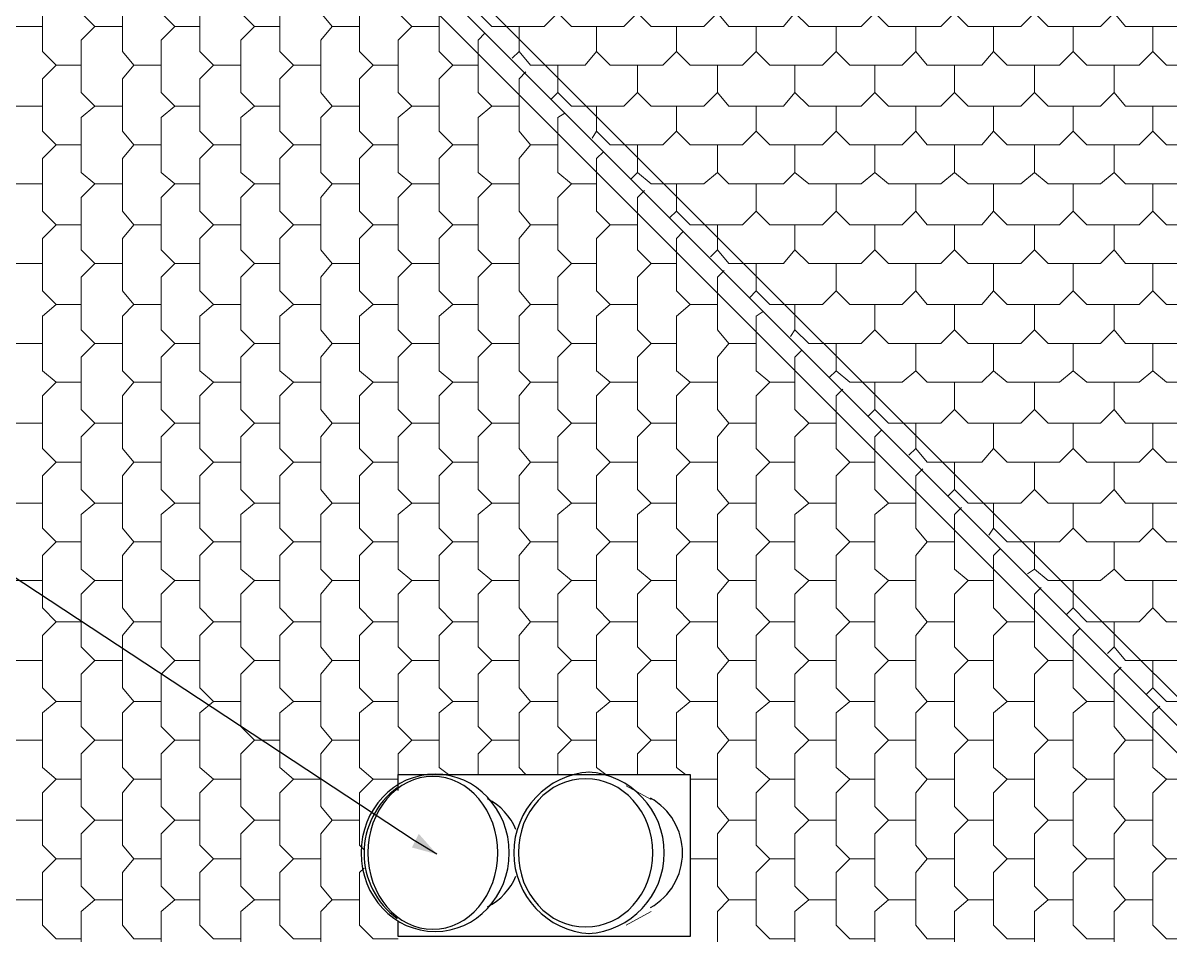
# Model space of a CAD drawing. Header units: millimetres. Extents: x -59 to 47, y 152 to 919.
# Drawn here: x -49.36 to -42.91, y 609.64 to 614.77 of the extents above; entities that cross this region are included whole.
import ezdxf

# ---------------------------------------------------------------- set-up
doc = ezdxf.new("R2010")
doc.units = ezdxf.units.MM
doc.layers.add('PDF_0', color=7, linetype='Continuous', true_color=0xed1f24)
doc.layers.add('PDF_014408$_ps_FA-EA_Pen_No__254', color=7, linetype='Continuous', true_color=0xb676ff)
for name, color, linetype in [('PDF_014408$_ps_FA-EA_Pen_No__4', 7, 'Continuous'), ('PDF_014408$A$Fillings_Pen_No__4', 7, 'Continuous'), ('PDF_014408$BL-ROOF', 7, 'Continuous')]:
    doc.layers.add(name, color=color, linetype=linetype)

msp = doc.modelspace()

# ---------------------------------------------------------------- linework, layer by layer
at = {"layer": 'PDF_0', "color": 7, "lineweight": 25}
msp.add_lwpolyline([(-47.0274, 610.0978), (-47.1556, 610.1747), (-50.5663, 612.4186), (-51.1946, 612.4186)], dxfattribs=at)
at = {"layer": 'PDF_0', "color": 7, "transparency": 33554559}
for points in [[(-47.1299, 610.2132), (-47.1684, 610.1363), (-47.0274, 610.0978)], [(-47.1684, 610.1363), (-47.0274, 610.0978), (-47.1299, 610.2132)]]:
    msp.add_solid(points, dxfattribs=at)
at = {"layer": 'PDF_014408$_ps_FA-EA_Pen_No__254', "lineweight": 13}
for points in [[(-45.9631, 610.4825), (-45.8221, 610.4055)], [(-45.9631, 609.7003), (-45.8221, 609.7772)]]:
    msp.add_lwpolyline(points, dxfattribs=at)
at = {"layer": 'PDF_014408$_ps_FA-EA_Pen_No__4', "lineweight": 25}
for centre, radius, start, end in [((-46.1403, 610.1062), 0.4552, 93.45521, 266.54479), ((-46.2044, 610.1062), 0.4552, 273.45521, 86.54479), ((-46.8969, 610.1062), 0.3398, 22.57143, 63.12745), ((-45.9993, 610.1062), 0.3526, 299.26756, 60.73244), ((-46.8969, 610.1062), 0.3398, 296.87255, 337.42857)]:
    msp.add_arc(centre, radius, start, end, dxfattribs=at)
for points in [[(-47.0379, 610.5486), (-47.2681, 610.5486), (-47.4546, 610.3506), (-47.4546, 610.1062)], [(-47.0507, 610.5358), (-47.2526, 610.5358), (-47.4162, 610.3435), (-47.4162, 610.1062)], [(-46.6853, 610.1062), (-46.6853, 610.3435), (-46.8489, 610.5358), (-47.0507, 610.5358)], [(-46.6212, 610.1062), (-46.6212, 610.3506), (-46.8078, 610.5486), (-47.0379, 610.5486)], [(-46.1916, 610.523), (-46.4005, 610.523), (-46.5699, 610.3364), (-46.5699, 610.1062)], [(-45.8134, 610.1062), (-45.8134, 610.3364), (-45.9827, 610.523), (-46.1916, 610.523)], [(-47.4546, 610.1062), (-47.4546, 609.8619), (-47.2681, 609.6639), (-47.0379, 609.6639)], [(-47.4162, 610.1062), (-47.4162, 609.869), (-47.2526, 609.6767), (-47.0507, 609.6767)], [(-47.0507, 609.6767), (-46.8489, 609.6767), (-46.6853, 609.869), (-46.6853, 610.1062)], [(-47.0379, 609.6639), (-46.8078, 609.6639), (-46.6212, 609.8619), (-46.6212, 610.1062)], [(-46.5699, 610.1062), (-46.5699, 609.8761), (-46.4005, 609.6895), (-46.1916, 609.6895)], [(-46.1916, 609.6895), (-45.9827, 609.6895), (-45.8134, 609.8761), (-45.8134, 610.1062)]]:
    msp.add_open_spline(points, degree=3, dxfattribs=at)
at = {"layer": 'PDF_014408$A$Fillings_Pen_No__4', "lineweight": 25}
msp.add_lwpolyline([(-47.2453, 610.4568), (-47.2453, 610.5466), (-45.6041, 610.5466), (-45.6041, 609.6362), (-47.2453, 609.6362), (-47.2453, 609.726)], dxfattribs=at)
msp.add_arc((-46.9825, 610.1042), 0.4552, 126.16189, 233.83811, dxfattribs=at)
at = {"layer": 'PDF_014408$BL-ROOF', "lineweight": 9}
for points in [[(-49.6944, 617.6501), (-40.2316, 608.1873), (-32.5383, 608.1873), (-32.5383, 615.7909), (-9.4968, 615.7909), (-9.4968, 609.2259), (7.7619, 609.2259), (7.7619, 608.7771), (16.6349, 617.6501)], [(-49.6944, 598.7245), (-40.2316, 608.1873), (-49.6944, 617.6501)]]:
    msp.add_lwpolyline(points, close=True, dxfattribs=at)
for points in [[(-32.5383, 608.3027), (-40.1803, 608.3027), (-49.5405, 617.6501)], [(-49.6944, 617.4962), (-40.3855, 608.1873), (-49.6944, 598.8912)], [(-49.3995, 615.201), (-49.4764, 615.1241), (-49.4764, 614.8292), (-49.3995, 614.7523), (-49.2456, 614.7523)], [(-48.9507, 615.201), (-49.0276, 615.1241), (-49.0276, 614.8292), (-48.9507, 614.7523), (-48.7968, 614.7523)], [(-48.5019, 615.201), (-48.5789, 615.1241), (-48.5789, 614.8292), (-48.5019, 614.7523), (-48.3609, 614.7523)], [(-48.0531, 615.201), (-48.1301, 615.1241), (-48.1301, 614.8292), (-48.0531, 614.7523), (-47.9121, 614.7523)], [(-47.6172, 615.201), (-47.6813, 615.1241), (-47.6813, 614.8292), (-47.6172, 614.7523), (-47.4633, 614.7523)], [(-47.2069, 615.1626), (-47.2453, 615.1241), (-47.2453, 614.8292), (-47.1684, 614.7523), (-47.0145, 614.7523)], [(-49.1687, 614.9831), (-49.2456, 614.9061), (-49.2456, 614.6112), (-49.1687, 614.5343), (-49.0276, 614.5343)], [(-48.7327, 614.9831), (-48.7968, 614.9061), (-48.7968, 614.6112), (-48.7327, 614.5343), (-48.5789, 614.5343)], [(-48.2839, 614.9831), (-48.3609, 614.9061), (-48.3609, 614.6112), (-48.2839, 614.5343), (-48.1301, 614.5343)], [(-47.8352, 614.9831), (-47.9121, 614.9061), (-47.9121, 614.6112), (-47.8352, 614.5343), (-47.6813, 614.5343)], [(-47.3864, 614.9831), (-47.4633, 614.9061), (-47.4633, 614.6112), (-47.3864, 614.5343), (-47.2453, 614.5343)], [(-46.7966, 614.8292), (-46.7196, 614.7523), (-46.4247, 614.7523), (-46.3478, 614.8292), (-46.3478, 614.9831)], [(-46.3478, 614.8292), (-46.2709, 614.7523), (-45.9759, 614.7523), (-45.899, 614.8292), (-45.899, 614.9831)], [(-45.899, 614.8292), (-45.8221, 614.7523), (-45.5272, 614.7523), (-45.4502, 614.8292), (-45.4502, 614.9831)], [(-45.4502, 614.8292), (-45.3861, 614.7523), (-45.0784, 614.7523), (-45.0143, 614.8292), (-45.0143, 614.9831)], [(-45.0143, 614.8292), (-44.9373, 614.7523), (-44.6424, 614.7523), (-44.5655, 614.8292), (-44.5655, 614.9831)], [(-44.5655, 614.8292), (-44.4886, 614.7523), (-44.1937, 614.7523), (-44.1167, 614.8292), (-44.1167, 614.9831)], [(-44.1167, 614.8292), (-44.0398, 614.7523), (-43.7449, 614.7523), (-43.6679, 614.8292), (-43.6679, 614.9831)], [(-43.6679, 614.8292), (-43.591, 614.7523), (-43.2961, 614.7523), (-43.2192, 614.8292), (-43.2192, 614.9831)], [(-43.2192, 614.8292), (-43.1551, 614.7523), (-42.8473, 614.7523), (-42.7832, 614.8292), (-42.7832, 614.9831)], [(-46.9761, 614.9446), (-47.0145, 614.9061), (-47.0145, 614.6112), (-46.9376, 614.5343), (-46.7966, 614.5343)], [(-49.3995, 614.7523), (-49.4764, 614.6753), (-49.4764, 614.3804), (-49.3995, 614.3035), (-49.2456, 614.3035)], [(-48.9507, 614.7523), (-49.0276, 614.6753), (-49.0276, 614.3804), (-48.9507, 614.3035), (-48.7968, 614.3035)], [(-48.5019, 614.7523), (-48.5789, 614.6753), (-48.5789, 614.3804), (-48.5019, 614.3035), (-48.3609, 614.3035)], [(-48.0531, 614.7523), (-48.1301, 614.6753), (-48.1301, 614.3804), (-48.0531, 614.3035), (-47.9121, 614.3035)], [(-47.6172, 614.7523), (-47.6813, 614.6753), (-47.6813, 614.3804), (-47.6172, 614.3035), (-47.4633, 614.3035)], [(-47.1684, 614.7523), (-47.2453, 614.6753), (-47.2453, 614.3804), (-47.1684, 614.3035), (-47.0145, 614.3035)], [(-46.7581, 614.7138), (-46.7966, 614.6753), (-46.7966, 614.3804), (-46.7196, 614.3035), (-46.5658, 614.3035)], [(-46.6042, 614.5727), (-46.5658, 614.6112), (-46.5658, 614.7523)], [(-46.5658, 614.6112), (-46.5017, 614.5343), (-46.1939, 614.5343), (-46.1298, 614.6112), (-46.1298, 614.7523)], [(-46.1298, 614.6112), (-46.0529, 614.5343), (-45.758, 614.5343), (-45.681, 614.6112), (-45.681, 614.7523)], [(-45.681, 614.6112), (-45.6041, 614.5343), (-45.3092, 614.5343), (-45.2323, 614.6112), (-45.2323, 614.7523)], [(-45.2323, 614.6112), (-45.1553, 614.5343), (-44.8604, 614.5343), (-44.7835, 614.6112), (-44.7835, 614.7523)], [(-44.7835, 614.6112), (-44.7065, 614.5343), (-44.4116, 614.5343), (-44.3347, 614.6112), (-44.3347, 614.7523)], [(-44.3347, 614.6112), (-44.2706, 614.5343), (-43.9629, 614.5343), (-43.8987, 614.6112), (-43.8987, 614.7523)], [(-43.8987, 614.6112), (-43.8218, 614.5343), (-43.5269, 614.5343), (-43.45, 614.6112), (-43.45, 614.7523)], [(-43.45, 614.6112), (-43.373, 614.5343), (-43.0781, 614.5343), (-43.0012, 614.6112), (-43.0012, 614.7523)], [(-43.0012, 614.6112), (-42.9243, 614.5343), (-42.6293, 614.5343), (-42.5524, 614.6112), (-42.5524, 614.7523)], [(-49.1687, 614.5343), (-49.2456, 614.4573), (-49.2456, 614.1624), (-49.1687, 614.0855), (-49.0276, 614.0855)], [(-48.7327, 614.5343), (-48.7968, 614.4573), (-48.7968, 614.1624), (-48.7327, 614.0855), (-48.5789, 614.0855)], [(-48.2839, 614.5343), (-48.3609, 614.4573), (-48.3609, 614.1624), (-48.2839, 614.0855), (-48.1301, 614.0855)], [(-47.8352, 614.5343), (-47.9121, 614.4573), (-47.9121, 614.1624), (-47.8352, 614.0855), (-47.6813, 614.0855)], [(-47.3864, 614.5343), (-47.4633, 614.4573), (-47.4633, 614.1624), (-47.3864, 614.0855), (-47.2453, 614.0855)], [(-46.9376, 614.5343), (-47.0145, 614.4573), (-47.0145, 614.1624), (-46.9376, 614.0855), (-46.7966, 614.0855)], [(-46.3863, 614.3419), (-46.3478, 614.3804), (-46.3478, 614.5343)], [(-46.3478, 614.3804), (-46.2709, 614.3035), (-45.9759, 614.3035), (-45.899, 614.3804), (-45.899, 614.5343)], [(-45.899, 614.3804), (-45.8221, 614.3035), (-45.5272, 614.3035), (-45.4502, 614.3804), (-45.4502, 614.5343)], [(-45.4502, 614.3804), (-45.3861, 614.3035), (-45.0784, 614.3035), (-45.0143, 614.3804), (-45.0143, 614.5343)], [(-45.0143, 614.3804), (-44.9373, 614.3035), (-44.6424, 614.3035), (-44.5655, 614.3804), (-44.5655, 614.5343)], [(-44.5655, 614.3804), (-44.4886, 614.3035), (-44.1937, 614.3035), (-44.1167, 614.3804), (-44.1167, 614.5343)], [(-44.1167, 614.3804), (-44.0398, 614.3035), (-43.7449, 614.3035), (-43.6679, 614.3804), (-43.6679, 614.5343)], [(-43.6679, 614.3804), (-43.591, 614.3035), (-43.2961, 614.3035), (-43.2192, 614.3804), (-43.2192, 614.5343)], [(-43.2192, 614.3804), (-43.1551, 614.3035), (-42.8473, 614.3035), (-42.7832, 614.3804), (-42.7832, 614.5343)], [(-46.5273, 614.4958), (-46.5658, 614.4573), (-46.5658, 614.1624), (-46.5017, 614.0855), (-46.3478, 614.0855)], [(-49.3995, 614.3035), (-49.4764, 614.2394), (-49.4764, 613.9316), (-49.3995, 613.8675), (-49.2456, 613.8675)], [(-48.9507, 614.3035), (-49.0276, 614.2394), (-49.0276, 613.9316), (-48.9507, 613.8675), (-48.7968, 613.8675)], [(-48.5019, 614.3035), (-48.5789, 614.2394), (-48.5789, 613.9316), (-48.5019, 613.8675), (-48.3609, 613.8675)], [(-48.0531, 614.3035), (-48.1301, 614.2394), (-48.1301, 613.9316), (-48.0531, 613.8675), (-47.9121, 613.8675)], [(-47.6172, 614.3035), (-47.6813, 614.2394), (-47.6813, 613.9316), (-47.6172, 613.8675), (-47.4633, 613.8675)], [(-47.1684, 614.3035), (-47.2453, 614.2394), (-47.2453, 613.9316), (-47.1684, 613.8675), (-47.0145, 613.8675)], [(-46.7196, 614.3035), (-46.7966, 614.2394), (-46.7966, 613.9316), (-46.7196, 613.8675), (-46.5658, 613.8675)], [(-46.3093, 614.265), (-46.3478, 614.2394), (-46.3478, 613.9316), (-46.2709, 613.8675), (-46.1298, 613.8675)], [(-46.1555, 614.124), (-46.1298, 614.1624), (-46.1298, 614.3035)], [(-46.1298, 614.1624), (-46.0529, 614.0855), (-45.758, 614.0855), (-45.681, 614.1624), (-45.681, 614.3035)], [(-45.681, 614.1624), (-45.6041, 614.0855), (-45.3092, 614.0855), (-45.2323, 614.1624), (-45.2323, 614.3035)], [(-45.2323, 614.1624), (-45.1553, 614.0855), (-44.8604, 614.0855), (-44.7835, 614.1624), (-44.7835, 614.3035)], [(-44.7835, 614.1624), (-44.7065, 614.0855), (-44.4116, 614.0855), (-44.3347, 614.1624), (-44.3347, 614.3035)], [(-44.3347, 614.1624), (-44.2706, 614.0855), (-43.9629, 614.0855), (-43.8987, 614.1624), (-43.8987, 614.3035)], [(-43.8987, 614.1624), (-43.8218, 614.0855), (-43.5269, 614.0855), (-43.45, 614.1624), (-43.45, 614.3035)], [(-43.45, 614.1624), (-43.373, 614.0855), (-43.0781, 614.0855), (-43.0012, 614.1624), (-43.0012, 614.3035)], [(-43.0012, 614.1624), (-42.9243, 614.0855), (-42.6293, 614.0855), (-42.5524, 614.1624), (-42.5524, 614.3035)], [(-49.1687, 614.0855), (-49.2456, 614.0086), (-49.2456, 613.7137), (-49.1687, 613.6367), (-49.0276, 613.6367)], [(-48.7327, 614.0855), (-48.7968, 614.0086), (-48.7968, 613.7137), (-48.7327, 613.6367), (-48.5789, 613.6367)], [(-48.2839, 614.0855), (-48.3609, 614.0086), (-48.3609, 613.7137), (-48.2839, 613.6367), (-48.1301, 613.6367)], [(-47.8352, 614.0855), (-47.9121, 614.0086), (-47.9121, 613.7137), (-47.8352, 613.6367), (-47.6813, 613.6367)], [(-47.3864, 614.0855), (-47.4633, 614.0086), (-47.4633, 613.7137), (-47.3864, 613.6367), (-47.2453, 613.6367)], [(-46.9376, 614.0855), (-47.0145, 614.0086), (-47.0145, 613.7137), (-46.9376, 613.6367), (-46.7966, 613.6367)], [(-46.5017, 614.0855), (-46.5658, 614.0086), (-46.5658, 613.7137), (-46.5017, 613.6367), (-46.3478, 613.6367)], [(-45.9375, 613.8932), (-45.899, 613.9316), (-45.899, 614.0855)], [(-45.899, 613.9316), (-45.8221, 613.8675), (-45.5272, 613.8675), (-45.4502, 613.9316), (-45.4502, 614.0855)], [(-45.4502, 613.9316), (-45.3861, 613.8675), (-45.0784, 613.8675), (-45.0143, 613.9316), (-45.0143, 614.0855)], [(-45.0143, 613.9316), (-44.9373, 613.8675), (-44.6424, 613.8675), (-44.5655, 613.9316), (-44.5655, 614.0855)], [(-44.5655, 613.9316), (-44.4886, 613.8675), (-44.1937, 613.8675), (-44.1167, 613.9316), (-44.1167, 614.0855)], [(-44.1167, 613.9316), (-44.0398, 613.8675), (-43.7449, 613.8675), (-43.6679, 613.9316), (-43.6679, 614.0855)], [(-43.6679, 613.9316), (-43.591, 613.8675), (-43.2961, 613.8675), (-43.2192, 613.9316), (-43.2192, 614.0855)], [(-43.2192, 613.9316), (-43.1551, 613.8675), (-42.8473, 613.8675), (-42.7832, 613.9316), (-42.7832, 614.0855)], [(-46.0913, 614.047), (-46.1298, 614.0086), (-46.1298, 613.7137), (-46.0529, 613.6367), (-45.899, 613.6367)], [(-49.3995, 613.8675), (-49.4764, 613.7906), (-49.4764, 613.4957), (-49.3995, 613.4187), (-49.2456, 613.4187)], [(-48.9507, 613.8675), (-49.0276, 613.7906), (-49.0276, 613.4957), (-48.9507, 613.4187), (-48.7968, 613.4187)], [(-48.5019, 613.8675), (-48.5789, 613.7906), (-48.5789, 613.4957), (-48.5019, 613.4187), (-48.3609, 613.4187)], [(-48.0531, 613.8675), (-48.1301, 613.7906), (-48.1301, 613.4957), (-48.0531, 613.4187), (-47.9121, 613.4187)], [(-47.6172, 613.8675), (-47.6813, 613.7906), (-47.6813, 613.4957), (-47.6172, 613.4187), (-47.4633, 613.4187)], [(-47.1684, 613.8675), (-47.2453, 613.7906), (-47.2453, 613.4957), (-47.1684, 613.4187), (-47.0145, 613.4187)], [(-46.7196, 613.8675), (-46.7966, 613.7906), (-46.7966, 613.4957), (-46.7196, 613.4187), (-46.5658, 613.4187)], [(-46.2709, 613.8675), (-46.3478, 613.7906), (-46.3478, 613.4957), (-46.2709, 613.4187), (-46.1298, 613.4187)], [(-45.7195, 613.6752), (-45.681, 613.7137), (-45.681, 613.8675)], [(-45.681, 613.7137), (-45.6041, 613.6367), (-45.3092, 613.6367), (-45.2323, 613.7137), (-45.2323, 613.8675)], [(-45.2323, 613.7137), (-45.1553, 613.6367), (-44.8604, 613.6367), (-44.7835, 613.7137), (-44.7835, 613.8675)], [(-44.7835, 613.7137), (-44.7065, 613.6367), (-44.4116, 613.6367), (-44.3347, 613.7137), (-44.3347, 613.8675)], [(-44.3347, 613.7137), (-44.2706, 613.6367), (-43.9629, 613.6367), (-43.8987, 613.7137), (-43.8987, 613.8675)], [(-43.8987, 613.7137), (-43.8218, 613.6367), (-43.5269, 613.6367), (-43.45, 613.7137), (-43.45, 613.8675)], [(-43.45, 613.7137), (-43.373, 613.6367), (-43.0781, 613.6367), (-43.0012, 613.7137), (-43.0012, 613.8675)], [(-43.0012, 613.7137), (-42.9243, 613.6367), (-42.6293, 613.6367), (-42.5524, 613.7137), (-42.5524, 613.8675)], [(-45.8605, 613.8291), (-45.899, 613.7906), (-45.899, 613.4957), (-45.8221, 613.4187), (-45.681, 613.4187)], [(-49.1687, 613.6367), (-49.2456, 613.5598), (-49.2456, 613.2649), (-49.1687, 613.1879), (-49.0276, 613.1879)], [(-48.7327, 613.6367), (-48.7968, 613.5598), (-48.7968, 613.2649), (-48.7327, 613.1879), (-48.5789, 613.1879)], [(-48.2839, 613.6367), (-48.3609, 613.5598), (-48.3609, 613.2649), (-48.2839, 613.1879), (-48.1301, 613.1879)], [(-47.8352, 613.6367), (-47.9121, 613.5598), (-47.9121, 613.2649), (-47.8352, 613.1879), (-47.6813, 613.1879)], [(-47.3864, 613.6367), (-47.4633, 613.5598), (-47.4633, 613.2649), (-47.3864, 613.1879), (-47.2453, 613.1879)], [(-46.9376, 613.6367), (-47.0145, 613.5598), (-47.0145, 613.2649), (-46.9376, 613.1879), (-46.7966, 613.1879)], [(-46.5017, 613.6367), (-46.5658, 613.5598), (-46.5658, 613.2649), (-46.5017, 613.1879), (-46.3478, 613.1879)], [(-46.0529, 613.6367), (-46.1298, 613.5598), (-46.1298, 613.2649), (-46.0529, 613.1879), (-45.899, 613.1879)], [(-45.4887, 613.4572), (-45.4502, 613.4957), (-45.4502, 613.6367)], [(-45.4502, 613.4957), (-45.3861, 613.4187), (-45.0784, 613.4187), (-45.0143, 613.4957), (-45.0143, 613.6367)], [(-45.0143, 613.4957), (-44.9373, 613.4187), (-44.6424, 613.4187), (-44.5655, 613.4957), (-44.5655, 613.6367)], [(-44.5655, 613.4957), (-44.4886, 613.4187), (-44.1937, 613.4187), (-44.1167, 613.4957), (-44.1167, 613.6367)], [(-44.1167, 613.4957), (-44.0398, 613.4187), (-43.7449, 613.4187), (-43.6679, 613.4957), (-43.6679, 613.6367)], [(-43.6679, 613.4957), (-43.591, 613.4187), (-43.2961, 613.4187), (-43.2192, 613.4957), (-43.2192, 613.6367)], [(-43.2192, 613.4957), (-43.1551, 613.4187), (-42.8473, 613.4187), (-42.7832, 613.4957), (-42.7832, 613.6367)], [(-45.6426, 613.5983), (-45.681, 613.5598), (-45.681, 613.2649), (-45.6041, 613.1879), (-45.4502, 613.1879)], [(-49.3995, 613.4187), (-49.4764, 613.3418), (-49.4764, 613.0469), (-49.3995, 612.97), (-49.2456, 612.97)], [(-48.9507, 613.4187), (-49.0276, 613.3418), (-49.0276, 613.0469), (-48.9507, 612.97), (-48.7968, 612.97)], [(-48.5019, 613.4187), (-48.5789, 613.3418), (-48.5789, 613.0469), (-48.5019, 612.97), (-48.3609, 612.97)], [(-48.0531, 613.4187), (-48.1301, 613.3418), (-48.1301, 613.0469), (-48.0531, 612.97), (-47.9121, 612.97)], [(-47.6172, 613.4187), (-47.6813, 613.3418), (-47.6813, 613.0469), (-47.6172, 612.97), (-47.4633, 612.97)], [(-47.1684, 613.4187), (-47.2453, 613.3418), (-47.2453, 613.0469), (-47.1684, 612.97), (-47.0145, 612.97)], [(-46.7196, 613.4187), (-46.7966, 613.3418), (-46.7966, 613.0469), (-46.7196, 612.97), (-46.5658, 612.97)], [(-46.2709, 613.4187), (-46.3478, 613.3418), (-46.3478, 613.0469), (-46.2709, 612.97), (-46.1298, 612.97)], [(-45.8221, 613.4187), (-45.899, 613.3418), (-45.899, 613.0469), (-45.8221, 612.97), (-45.681, 612.97)], [(-45.2707, 613.2264), (-45.2323, 613.2649), (-45.2323, 613.4187)], [(-45.2323, 613.2649), (-45.1553, 613.1879), (-44.8604, 613.1879), (-44.7835, 613.2649), (-44.7835, 613.4187)], [(-44.7835, 613.2649), (-44.7065, 613.1879), (-44.4116, 613.1879), (-44.3347, 613.2649), (-44.3347, 613.4187)], [(-44.3347, 613.2649), (-44.2706, 613.1879), (-43.9629, 613.1879), (-43.8987, 613.2649), (-43.8987, 613.4187)], [(-43.8987, 613.2649), (-43.8218, 613.1879), (-43.5269, 613.1879), (-43.45, 613.2649), (-43.45, 613.4187)], [(-43.45, 613.2649), (-43.373, 613.1879), (-43.0781, 613.1879), (-43.0012, 613.2649), (-43.0012, 613.4187)], [(-43.0012, 613.2649), (-42.9243, 613.1879), (-42.6293, 613.1879), (-42.5524, 613.2649), (-42.5524, 613.4187)], [(-45.4118, 613.3803), (-45.4502, 613.3418), (-45.4502, 613.0469), (-45.3861, 612.97), (-45.2323, 612.97)], [(-49.1687, 613.1879), (-49.2456, 613.1238), (-49.2456, 612.8161), (-49.1687, 612.752), (-49.0276, 612.752)], [(-48.7327, 613.1879), (-48.7968, 613.1238), (-48.7968, 612.8161), (-48.7327, 612.752), (-48.5789, 612.752)], [(-48.2839, 613.1879), (-48.3609, 613.1238), (-48.3609, 612.8161), (-48.2839, 612.752), (-48.1301, 612.752)], [(-47.8352, 613.1879), (-47.9121, 613.1238), (-47.9121, 612.8161), (-47.8352, 612.752), (-47.6813, 612.752)], [(-47.3864, 613.1879), (-47.4633, 613.1238), (-47.4633, 612.8161), (-47.3864, 612.752), (-47.2453, 612.752)], [(-46.9376, 613.1879), (-47.0145, 613.1238), (-47.0145, 612.8161), (-46.9376, 612.752), (-46.7966, 612.752)], [(-46.5017, 613.1879), (-46.5658, 613.1238), (-46.5658, 612.8161), (-46.5017, 612.752), (-46.3478, 612.752)], [(-46.0529, 613.1879), (-46.1298, 613.1238), (-46.1298, 612.8161), (-46.0529, 612.752), (-45.899, 612.752)], [(-45.6041, 613.1879), (-45.681, 613.1238), (-45.681, 612.8161), (-45.6041, 612.752), (-45.4502, 612.752)], [(-45.1938, 613.1495), (-45.2323, 613.1238), (-45.2323, 612.8161), (-45.1553, 612.752), (-45.0143, 612.752)], [(-45.0399, 613.0084), (-45.0143, 613.0469), (-45.0143, 613.1879)], [(-45.0143, 613.0469), (-44.9373, 612.97), (-44.6424, 612.97), (-44.5655, 613.0469), (-44.5655, 613.1879)], [(-44.5655, 613.0469), (-44.4886, 612.97), (-44.1937, 612.97), (-44.1167, 613.0469), (-44.1167, 613.1879)], [(-44.1167, 613.0469), (-44.0398, 612.97), (-43.7449, 612.97), (-43.6679, 613.0469), (-43.6679, 613.1879)], [(-43.6679, 613.0469), (-43.591, 612.97), (-43.2961, 612.97), (-43.2192, 613.0469), (-43.2192, 613.1879)], [(-43.2192, 613.0469), (-43.1551, 612.97), (-42.8473, 612.97), (-42.7832, 613.0469), (-42.7832, 613.1879)], [(-49.3995, 612.97), (-49.4764, 612.893), (-49.4764, 612.5981), (-49.3995, 612.5212), (-49.2456, 612.5212)], [(-48.9507, 612.97), (-49.0276, 612.893), (-49.0276, 612.5981), (-48.9507, 612.5212), (-48.7968, 612.5212)], [(-48.5019, 612.97), (-48.5789, 612.893), (-48.5789, 612.5981), (-48.5019, 612.5212), (-48.3609, 612.5212)], [(-48.0531, 612.97), (-48.1301, 612.893), (-48.1301, 612.5981), (-48.0531, 612.5212), (-47.9121, 612.5212)], [(-47.6172, 612.97), (-47.6813, 612.893), (-47.6813, 612.5981), (-47.6172, 612.5212), (-47.4633, 612.5212)], [(-47.1684, 612.97), (-47.2453, 612.893), (-47.2453, 612.5981), (-47.1684, 612.5212), (-47.0145, 612.5212)], [(-46.7196, 612.97), (-46.7966, 612.893), (-46.7966, 612.5981), (-46.7196, 612.5212), (-46.5658, 612.5212)], [(-46.2709, 612.97), (-46.3478, 612.893), (-46.3478, 612.5981), (-46.2709, 612.5212), (-46.1298, 612.5212)], [(-45.8221, 612.97), (-45.899, 612.893), (-45.899, 612.5981), (-45.8221, 612.5212), (-45.681, 612.5212)], [(-45.3861, 612.97), (-45.4502, 612.893), (-45.4502, 612.5981), (-45.3861, 612.5212), (-45.2323, 612.5212)], [(-44.8219, 612.7776), (-44.7835, 612.8161), (-44.7835, 612.97)], [(-44.7835, 612.8161), (-44.7065, 612.752), (-44.4116, 612.752), (-44.3347, 612.8161), (-44.3347, 612.97)], [(-44.3347, 612.8161), (-44.2706, 612.752), (-43.9629, 612.752), (-43.8987, 612.8161), (-43.8987, 612.97)], [(-43.8987, 612.8161), (-43.8218, 612.752), (-43.5269, 612.752), (-43.45, 612.8161), (-43.45, 612.97)], [(-43.45, 612.8161), (-43.373, 612.752), (-43.0781, 612.752), (-43.0012, 612.8161), (-43.0012, 612.97)], [(-43.0012, 612.8161), (-42.9243, 612.752), (-42.6293, 612.752), (-42.5524, 612.8161), (-42.5524, 612.97)], [(-44.9758, 612.9315), (-45.0143, 612.893), (-45.0143, 612.5981), (-44.9373, 612.5212), (-44.7835, 612.5212)], [(-49.1687, 612.752), (-49.2456, 612.6751), (-49.2456, 612.3801), (-49.1687, 612.3032), (-49.0276, 612.3032)], [(-48.7327, 612.752), (-48.7968, 612.6751), (-48.7968, 612.3801), (-48.7327, 612.3032), (-48.5789, 612.3032)], [(-48.2839, 612.752), (-48.3609, 612.6751), (-48.3609, 612.3801), (-48.2839, 612.3032), (-48.1301, 612.3032)], [(-47.8352, 612.752), (-47.9121, 612.6751), (-47.9121, 612.3801), (-47.8352, 612.3032), (-47.6813, 612.3032)], [(-47.3864, 612.752), (-47.4633, 612.6751), (-47.4633, 612.3801), (-47.3864, 612.3032), (-47.2453, 612.3032)], [(-46.9376, 612.752), (-47.0145, 612.6751), (-47.0145, 612.3801), (-46.9376, 612.3032), (-46.7966, 612.3032)], [(-46.5017, 612.752), (-46.5658, 612.6751), (-46.5658, 612.3801), (-46.5017, 612.3032), (-46.3478, 612.3032)], [(-46.0529, 612.752), (-46.1298, 612.6751), (-46.1298, 612.3801), (-46.0529, 612.3032), (-45.899, 612.3032)], [(-45.6041, 612.752), (-45.681, 612.6751), (-45.681, 612.3801), (-45.6041, 612.3032), (-45.4502, 612.3032)], [(-45.1553, 612.752), (-45.2323, 612.6751), (-45.2323, 612.3801), (-45.1553, 612.3032), (-45.0143, 612.3032)], [(-44.745, 612.7135), (-44.7835, 612.6751), (-44.7835, 612.3801), (-44.7065, 612.3032), (-44.5655, 612.3032)], [(-44.604, 612.5597), (-44.5655, 612.5981), (-44.5655, 612.752)], [(-44.5655, 612.5981), (-44.4886, 612.5212), (-44.1937, 612.5212), (-44.1167, 612.5981), (-44.1167, 612.752)], [(-44.1167, 612.5981), (-44.0398, 612.5212), (-43.7449, 612.5212), (-43.6679, 612.5981), (-43.6679, 612.752)], [(-43.6679, 612.5981), (-43.591, 612.5212), (-43.2961, 612.5212), (-43.2192, 612.5981), (-43.2192, 612.752)], [(-43.2192, 612.5981), (-43.1551, 612.5212), (-42.8473, 612.5212), (-42.7832, 612.5981), (-42.7832, 612.752)], [(-49.3995, 612.5212), (-49.4764, 612.4443), (-49.4764, 612.1494), (-49.3995, 612.0724), (-49.2456, 612.0724)], [(-48.9507, 612.5212), (-49.0276, 612.4443), (-49.0276, 612.1494), (-48.9507, 612.0724), (-48.7968, 612.0724)], [(-48.5019, 612.5212), (-48.5789, 612.4443), (-48.5789, 612.1494), (-48.5019, 612.0724), (-48.3609, 612.0724)], [(-48.0531, 612.5212), (-48.1301, 612.4443), (-48.1301, 612.1494), (-48.0531, 612.0724), (-47.9121, 612.0724)], [(-47.6172, 612.5212), (-47.6813, 612.4443), (-47.6813, 612.1494), (-47.6172, 612.0724), (-47.4633, 612.0724)], [(-47.1684, 612.5212), (-47.2453, 612.4443), (-47.2453, 612.1494), (-47.1684, 612.0724), (-47.0145, 612.0724)], [(-46.7196, 612.5212), (-46.7966, 612.4443), (-46.7966, 612.1494), (-46.7196, 612.0724), (-46.5658, 612.0724)], [(-46.2709, 612.5212), (-46.3478, 612.4443), (-46.3478, 612.1494), (-46.2709, 612.0724), (-46.1298, 612.0724)], [(-45.8221, 612.5212), (-45.899, 612.4443), (-45.899, 612.1494), (-45.8221, 612.0724), (-45.681, 612.0724)], [(-45.3861, 612.5212), (-45.4502, 612.4443), (-45.4502, 612.1494), (-45.3861, 612.0724), (-45.2323, 612.0724)], [(-44.9373, 612.5212), (-45.0143, 612.4443), (-45.0143, 612.1494), (-44.9373, 612.0724), (-44.7835, 612.0724)], [(-44.3732, 612.3417), (-44.3347, 612.3801), (-44.3347, 612.5212)], [(-44.3347, 612.3801), (-44.2706, 612.3032), (-43.9629, 612.3032), (-43.8987, 612.3801), (-43.8987, 612.5212)], [(-43.8987, 612.3801), (-43.8218, 612.3032), (-43.5269, 612.3032), (-43.45, 612.3801), (-43.45, 612.5212)], [(-43.45, 612.3801), (-43.373, 612.3032), (-43.0781, 612.3032), (-43.0012, 612.3801), (-43.0012, 612.5212)], [(-43.0012, 612.3801), (-42.9243, 612.3032), (-42.6293, 612.3032), (-42.5524, 612.3801), (-42.5524, 612.5212)], [(-44.527, 612.4827), (-44.5655, 612.4443), (-44.5655, 612.1494), (-44.4886, 612.0724), (-44.3347, 612.0724)], [(-49.1687, 612.3032), (-49.2456, 612.2263), (-49.2456, 611.9314), (-49.1687, 611.8544), (-49.0276, 611.8544)], [(-48.7327, 612.3032), (-48.7968, 612.2263), (-48.7968, 611.9314), (-48.7327, 611.8544), (-48.5789, 611.8544)], [(-48.2839, 612.3032), (-48.3609, 612.2263), (-48.3609, 611.9314), (-48.2839, 611.8544), (-48.1301, 611.8544)], [(-47.8352, 612.3032), (-47.9121, 612.2263), (-47.9121, 611.9314), (-47.8352, 611.8544), (-47.6813, 611.8544)], [(-47.3864, 612.3032), (-47.4633, 612.2263), (-47.4633, 611.9314), (-47.3864, 611.8544), (-47.2453, 611.8544)], [(-46.9376, 612.3032), (-47.0145, 612.2263), (-47.0145, 611.9314), (-46.9376, 611.8544), (-46.7966, 611.8544)], [(-46.5017, 612.3032), (-46.5658, 612.2263), (-46.5658, 611.9314), (-46.5017, 611.8544), (-46.3478, 611.8544)], [(-46.0529, 612.3032), (-46.1298, 612.2263), (-46.1298, 611.9314), (-46.0529, 611.8544), (-45.899, 611.8544)], [(-45.6041, 612.3032), (-45.681, 612.2263), (-45.681, 611.9314), (-45.6041, 611.8544), (-45.4502, 611.8544)], [(-45.1553, 612.3032), (-45.2323, 612.2263), (-45.2323, 611.9314), (-45.1553, 611.8544), (-45.0143, 611.8544)], [(-44.7065, 612.3032), (-44.7835, 612.2263), (-44.7835, 611.9314), (-44.7065, 611.8544), (-44.5655, 611.8544)], [(-44.2962, 612.2647), (-44.3347, 612.2263), (-44.3347, 611.9314), (-44.2706, 611.8544), (-44.1167, 611.8544)], [(-44.1552, 612.1109), (-44.1167, 612.1494), (-44.1167, 612.3032)], [(-44.1167, 612.1494), (-44.0398, 612.0724), (-43.7449, 612.0724), (-43.6679, 612.1494), (-43.6679, 612.3032)], [(-43.6679, 612.1494), (-43.591, 612.0724), (-43.2961, 612.0724), (-43.2192, 612.1494), (-43.2192, 612.3032)], [(-43.2192, 612.1494), (-43.1551, 612.0724), (-42.8473, 612.0724), (-42.7832, 612.1494), (-42.7832, 612.3032)], [(-49.3995, 612.0724), (-49.4764, 612.0083), (-49.4764, 611.7006), (-49.3995, 611.6365), (-49.2456, 611.6365)], [(-48.9507, 612.0724), (-49.0276, 612.0083), (-49.0276, 611.7006), (-48.9507, 611.6365), (-48.7968, 611.6365)], [(-48.5019, 612.0724), (-48.5789, 612.0083), (-48.5789, 611.7006), (-48.5019, 611.6365), (-48.3609, 611.6365)], [(-48.0531, 612.0724), (-48.1301, 612.0083), (-48.1301, 611.7006), (-48.0531, 611.6365), (-47.9121, 611.6365)], [(-47.6172, 612.0724), (-47.6813, 612.0083), (-47.6813, 611.7006), (-47.6172, 611.6365), (-47.4633, 611.6365)], [(-47.1684, 612.0724), (-47.2453, 612.0083), (-47.2453, 611.7006), (-47.1684, 611.6365), (-47.0145, 611.6365)], [(-46.7196, 612.0724), (-46.7966, 612.0083), (-46.7966, 611.7006), (-46.7196, 611.6365), (-46.5658, 611.6365)], [(-46.2709, 612.0724), (-46.3478, 612.0083), (-46.3478, 611.7006), (-46.2709, 611.6365), (-46.1298, 611.6365)], [(-45.8221, 612.0724), (-45.899, 612.0083), (-45.899, 611.7006), (-45.8221, 611.6365), (-45.681, 611.6365)], [(-45.3861, 612.0724), (-45.4502, 612.0083), (-45.4502, 611.7006), (-45.3861, 611.6365), (-45.2323, 611.6365)], [(-44.9373, 612.0724), (-45.0143, 612.0083), (-45.0143, 611.7006), (-44.9373, 611.6365), (-44.7835, 611.6365)], [(-44.4886, 612.0724), (-44.5655, 612.0083), (-44.5655, 611.7006), (-44.4886, 611.6365), (-44.3347, 611.6365)], [(-43.9244, 611.8929), (-43.8987, 611.9314), (-43.8987, 612.0724)], [(-43.8987, 611.9314), (-43.8218, 611.8544), (-43.5269, 611.8544), (-43.45, 611.9314), (-43.45, 612.0724)], [(-43.45, 611.9314), (-43.373, 611.8544), (-43.0781, 611.8544), (-43.0012, 611.9314), (-43.0012, 612.0724)], [(-43.0012, 611.9314), (-42.9243, 611.8544), (-42.6293, 611.8544), (-42.5524, 611.9314), (-42.5524, 612.0724)], [(-44.0783, 612.0468), (-44.1167, 612.0083), (-44.1167, 611.7006), (-44.0398, 611.6365), (-43.8987, 611.6365)], [(-49.1687, 611.8544), (-49.2456, 611.7775), (-49.2456, 611.4826), (-49.1687, 611.4057), (-49.0276, 611.4057)], [(-48.7327, 611.8544), (-48.7968, 611.7775), (-48.7968, 611.4826), (-48.7327, 611.4057), (-48.5789, 611.4057)], [(-48.2839, 611.8544), (-48.3609, 611.7775), (-48.3609, 611.4826), (-48.2839, 611.4057), (-48.1301, 611.4057)], [(-47.8352, 611.8544), (-47.9121, 611.7775), (-47.9121, 611.4826), (-47.8352, 611.4057), (-47.6813, 611.4057)], [(-47.3864, 611.8544), (-47.4633, 611.7775), (-47.4633, 611.4826), (-47.3864, 611.4057), (-47.2453, 611.4057)], [(-46.9376, 611.8544), (-47.0145, 611.7775), (-47.0145, 611.4826), (-46.9376, 611.4057), (-46.7966, 611.4057)], [(-46.5017, 611.8544), (-46.5658, 611.7775), (-46.5658, 611.4826), (-46.5017, 611.4057), (-46.3478, 611.4057)], [(-46.0529, 611.8544), (-46.1298, 611.7775), (-46.1298, 611.4826), (-46.0529, 611.4057), (-45.899, 611.4057)], [(-45.6041, 611.8544), (-45.681, 611.7775), (-45.681, 611.4826), (-45.6041, 611.4057), (-45.4502, 611.4057)], [(-45.1553, 611.8544), (-45.2323, 611.7775), (-45.2323, 611.4826), (-45.1553, 611.4057), (-45.0143, 611.4057)], [(-44.7065, 611.8544), (-44.7835, 611.7775), (-44.7835, 611.4826), (-44.7065, 611.4057), (-44.5655, 611.4057)], [(-44.2706, 611.8544), (-44.3347, 611.7775), (-44.3347, 611.4826), (-44.2706, 611.4057), (-44.1167, 611.4057)], [(-43.8603, 611.816), (-43.8987, 611.7775), (-43.8987, 611.4826), (-43.8218, 611.4057), (-43.6679, 611.4057)], [(-43.7064, 611.6749), (-43.6679, 611.7006), (-43.6679, 611.8544)], [(-43.6679, 611.7006), (-43.591, 611.6365), (-43.2961, 611.6365), (-43.2192, 611.7006), (-43.2192, 611.8544)], [(-43.2192, 611.7006), (-43.1551, 611.6365), (-42.8473, 611.6365), (-42.7832, 611.7006), (-42.7832, 611.8544)], [(-49.3995, 611.6365), (-49.4764, 611.5595), (-49.4764, 611.2646), (-49.3995, 611.1877), (-49.2456, 611.1877)], [(-48.9507, 611.6365), (-49.0276, 611.5595), (-49.0276, 611.2646), (-48.9507, 611.1877), (-48.7968, 611.1877)], [(-48.5019, 611.6365), (-48.5789, 611.5595), (-48.5789, 611.2646), (-48.5019, 611.1877), (-48.3609, 611.1877)], [(-48.0531, 611.6365), (-48.1301, 611.5595), (-48.1301, 611.2646), (-48.0531, 611.1877), (-47.9121, 611.1877)], [(-47.6172, 611.6365), (-47.6813, 611.5595), (-47.6813, 611.2646), (-47.6172, 611.1877), (-47.4633, 611.1877)], [(-47.1684, 611.6365), (-47.2453, 611.5595), (-47.2453, 611.2646), (-47.1684, 611.1877), (-47.0145, 611.1877)], [(-46.7196, 611.6365), (-46.7966, 611.5595), (-46.7966, 611.2646), (-46.7196, 611.1877), (-46.5658, 611.1877)], [(-46.2709, 611.6365), (-46.3478, 611.5595), (-46.3478, 611.2646), (-46.2709, 611.1877), (-46.1298, 611.1877)], [(-45.8221, 611.6365), (-45.899, 611.5595), (-45.899, 611.2646), (-45.8221, 611.1877), (-45.681, 611.1877)], [(-45.3861, 611.6365), (-45.4502, 611.5595), (-45.4502, 611.2646), (-45.3861, 611.1877), (-45.2323, 611.1877)], [(-44.9373, 611.6365), (-45.0143, 611.5595), (-45.0143, 611.2646), (-44.9373, 611.1877), (-44.7835, 611.1877)], [(-44.4886, 611.6365), (-44.5655, 611.5595), (-44.5655, 611.2646), (-44.4886, 611.1877), (-44.3347, 611.1877)], [(-44.0398, 611.6365), (-44.1167, 611.5595), (-44.1167, 611.2646), (-44.0398, 611.1877), (-43.8987, 611.1877)], [(-43.4884, 611.4441), (-43.45, 611.4826), (-43.45, 611.6365)], [(-43.45, 611.4826), (-43.373, 611.4057), (-43.0781, 611.4057), (-43.0012, 611.4826), (-43.0012, 611.6365)], [(-43.0012, 611.4826), (-42.9243, 611.4057), (-42.6293, 611.4057), (-42.5524, 611.4826), (-42.5524, 611.6365)], [(-43.6295, 611.598), (-43.6679, 611.5595), (-43.6679, 611.2646), (-43.591, 611.1877), (-43.45, 611.1877)], [(-49.1687, 611.4057), (-49.2456, 611.3287), (-49.2456, 611.0338), (-49.1687, 610.9569), (-49.0276, 610.9569)], [(-48.7327, 611.4057), (-48.7968, 611.3287), (-48.7968, 611.0338), (-48.7327, 610.9569), (-48.5789, 610.9569)], [(-48.2839, 611.4057), (-48.3609, 611.3287), (-48.3609, 611.0338), (-48.2839, 610.9569), (-48.1301, 610.9569)], [(-47.8352, 611.4057), (-47.9121, 611.3287), (-47.9121, 611.0338), (-47.8352, 610.9569), (-47.6813, 610.9569)], [(-47.3864, 611.4057), (-47.4633, 611.3287), (-47.4633, 611.0338), (-47.3864, 610.9569), (-47.2453, 610.9569)], [(-46.9376, 611.4057), (-47.0145, 611.3287), (-47.0145, 611.0338), (-46.9376, 610.9569), (-46.7966, 610.9569)], [(-46.5017, 611.4057), (-46.5658, 611.3287), (-46.5658, 611.0338), (-46.5017, 610.9569), (-46.3478, 610.9569)], [(-46.0529, 611.4057), (-46.1298, 611.3287), (-46.1298, 611.0338), (-46.0529, 610.9569), (-45.899, 610.9569)], [(-45.6041, 611.4057), (-45.681, 611.3287), (-45.681, 611.0338), (-45.6041, 610.9569), (-45.4502, 610.9569)], [(-45.1553, 611.4057), (-45.2323, 611.3287), (-45.2323, 611.0338), (-45.1553, 610.9569), (-45.0143, 610.9569)], [(-44.7065, 611.4057), (-44.7835, 611.3287), (-44.7835, 611.0338), (-44.7065, 610.9569), (-44.5655, 610.9569)], [(-44.2706, 611.4057), (-44.3347, 611.3287), (-44.3347, 611.0338), (-44.2706, 610.9569), (-44.1167, 610.9569)], [(-43.8218, 611.4057), (-43.8987, 611.3287), (-43.8987, 611.0338), (-43.8218, 610.9569), (-43.6679, 610.9569)], [(-43.4115, 611.3672), (-43.45, 611.3287), (-43.45, 611.0338), (-43.373, 610.9569), (-43.2192, 610.9569)], [(-43.2576, 611.2262), (-43.2192, 611.2646), (-43.2192, 611.4057)], [(-43.2192, 611.2646), (-43.1551, 611.1877), (-42.8473, 611.1877), (-42.7832, 611.2646), (-42.7832, 611.4057)], [(-49.3995, 611.1877), (-49.4764, 611.1108), (-49.4764, 610.8158), (-49.3995, 610.7389), (-49.2456, 610.7389)], [(-48.9507, 611.1877), (-49.0276, 611.1108), (-49.0276, 610.8158), (-48.9507, 610.7389), (-48.7968, 610.7389)], [(-48.5019, 611.1877), (-48.5789, 611.1108), (-48.5789, 610.8158), (-48.5019, 610.7389), (-48.3609, 610.7389)], [(-48.0531, 611.1877), (-48.1301, 611.1108), (-48.1301, 610.8158), (-48.0531, 610.7389), (-47.9121, 610.7389)], [(-47.6172, 611.1877), (-47.6813, 611.1108), (-47.6813, 610.8158), (-47.6172, 610.7389), (-47.4633, 610.7389)], [(-47.1684, 611.1877), (-47.2453, 611.1108), (-47.2453, 610.8158), (-47.1684, 610.7389), (-47.0145, 610.7389)], [(-46.7196, 611.1877), (-46.7966, 611.1108), (-46.7966, 610.8158), (-46.7196, 610.7389), (-46.5658, 610.7389)], [(-46.2709, 611.1877), (-46.3478, 611.1108), (-46.3478, 610.8158), (-46.2709, 610.7389), (-46.1298, 610.7389)], [(-45.8221, 611.1877), (-45.899, 611.1108), (-45.899, 610.8158), (-45.8221, 610.7389), (-45.681, 610.7389)], [(-45.3861, 611.1877), (-45.4502, 611.1108), (-45.4502, 610.8158), (-45.3861, 610.7389), (-45.2323, 610.7389)], [(-44.9373, 611.1877), (-45.0143, 611.1108), (-45.0143, 610.8158), (-44.9373, 610.7389), (-44.7835, 610.7389)], [(-44.4886, 611.1877), (-44.5655, 611.1108), (-44.5655, 610.8158), (-44.4886, 610.7389), (-44.3347, 610.7389)], [(-44.0398, 611.1877), (-44.1167, 611.1108), (-44.1167, 610.8158), (-44.0398, 610.7389), (-43.8987, 610.7389)], [(-43.591, 611.1877), (-43.6679, 611.1108), (-43.6679, 610.8158), (-43.591, 610.7389), (-43.45, 610.7389)], [(-43.1807, 611.1492), (-43.2192, 611.1108), (-43.2192, 610.8158), (-43.1551, 610.7389), (-43.0012, 610.7389)], [(-43.0397, 610.9954), (-43.0012, 611.0338), (-43.0012, 611.1877)], [(-43.0012, 611.0338), (-42.9243, 610.9569), (-42.6293, 610.9569), (-42.5524, 611.0338), (-42.5524, 611.1877)], [(-49.1687, 610.9569), (-49.2456, 610.8928), (-49.2456, 610.585), (-49.1687, 610.5209), (-49.0276, 610.5209)], [(-48.7327, 610.9569), (-48.7968, 610.8928), (-48.7968, 610.585), (-48.7327, 610.5209), (-48.5789, 610.5209)], [(-48.2839, 610.9569), (-48.3609, 610.8928), (-48.3609, 610.585), (-48.2839, 610.5209), (-48.1301, 610.5209)], [(-47.8352, 610.9569), (-47.9121, 610.8928), (-47.9121, 610.585), (-47.8352, 610.5209), (-47.6813, 610.5209)], [(-47.3864, 610.9569), (-47.4633, 610.8928), (-47.4633, 610.585), (-47.3864, 610.5209), (-47.2453, 610.5209)], [(-46.9376, 610.9569), (-47.0145, 610.8928), (-47.0145, 610.585), (-46.9633, 610.5466)], [(-46.5017, 610.9569), (-46.5658, 610.8928), (-46.5658, 610.585), (-46.5273, 610.5466)], [(-46.0529, 610.9569), (-46.1298, 610.8928), (-46.1298, 610.585), (-46.0785, 610.5466)], [(-45.6041, 610.9569), (-45.681, 610.8928), (-45.681, 610.585), (-45.6297, 610.5466)], [(-45.1553, 610.9569), (-45.2323, 610.8928), (-45.2323, 610.585), (-45.1553, 610.5209), (-45.0143, 610.5209)], [(-44.7065, 610.9569), (-44.7835, 610.8928), (-44.7835, 610.585), (-44.7065, 610.5209), (-44.5655, 610.5209)], [(-44.2706, 610.9569), (-44.3347, 610.8928), (-44.3347, 610.585), (-44.2706, 610.5209), (-44.1167, 610.5209)], [(-43.8218, 610.9569), (-43.8987, 610.8928), (-43.8987, 610.585), (-43.8218, 610.5209), (-43.6679, 610.5209)], [(-43.373, 610.9569), (-43.45, 610.8928), (-43.45, 610.585), (-43.373, 610.5209), (-43.2192, 610.5209)], [(-42.9627, 610.9312), (-43.0012, 610.8928), (-43.0012, 610.585), (-42.9243, 610.5209), (-42.7832, 610.5209)], [(-49.3995, 610.7389), (-49.4764, 610.662), (-49.4764, 610.3671), (-49.3995, 610.2901), (-49.2456, 610.2901)], [(-48.9507, 610.7389), (-49.0276, 610.662), (-49.0276, 610.3671), (-48.9507, 610.2901), (-48.7968, 610.2901)], [(-48.5019, 610.7389), (-48.5789, 610.662), (-48.5789, 610.3671), (-48.5019, 610.2901), (-48.3609, 610.2901)], [(-48.0531, 610.7389), (-48.1301, 610.662), (-48.1301, 610.3671), (-48.0531, 610.2901), (-47.9121, 610.2901)], [(-47.6172, 610.7389), (-47.6813, 610.662), (-47.6813, 610.3671), (-47.6172, 610.2901), (-47.4633, 610.2901)], [(-47.1684, 610.7389), (-47.2453, 610.662), (-47.2453, 610.5466)], [(-46.7196, 610.7389), (-46.7966, 610.662), (-46.7966, 610.5466)], [(-46.2709, 610.7389), (-46.3478, 610.662), (-46.3478, 610.5466)], [(-45.8221, 610.7389), (-45.899, 610.662), (-45.899, 610.5466)], [(-45.3861, 610.7389), (-45.4502, 610.662), (-45.4502, 610.3671), (-45.3861, 610.2901), (-45.2323, 610.2901)], [(-44.9373, 610.7389), (-45.0143, 610.662), (-45.0143, 610.3671), (-44.9373, 610.2901), (-44.7835, 610.2901)], [(-44.4886, 610.7389), (-44.5655, 610.662), (-44.5655, 610.3671), (-44.4886, 610.2901), (-44.3347, 610.2901)], [(-44.0398, 610.7389), (-44.1167, 610.662), (-44.1167, 610.3671), (-44.0398, 610.2901), (-43.8987, 610.2901)], [(-43.591, 610.7389), (-43.6679, 610.662), (-43.6679, 610.3671), (-43.591, 610.2901), (-43.45, 610.2901)], [(-43.1551, 610.7389), (-43.2192, 610.662), (-43.2192, 610.3671), (-43.1551, 610.2901), (-43.0012, 610.2901)], [(-49.1687, 610.5209), (-49.2456, 610.444), (-49.2456, 610.1491), (-49.1687, 610.0722), (-49.0276, 610.0722)], [(-48.7327, 610.5209), (-48.7968, 610.444), (-48.7968, 610.1491), (-48.7327, 610.0722), (-48.5789, 610.0722)], [(-48.2839, 610.5209), (-48.3609, 610.444), (-48.3609, 610.1491), (-48.2839, 610.0722), (-48.1301, 610.0722)], [(-47.8352, 610.5209), (-47.9121, 610.444), (-47.9121, 610.1491), (-47.8352, 610.0722), (-47.6813, 610.0722)], [(-47.3864, 610.5209), (-47.4633, 610.444), (-47.4633, 610.1491), (-47.4377, 610.1234)], [(-45.6041, 610.5209), (-45.4502, 610.5209)], [(-45.6041, 610.5209), (-45.6041, 610.5209)], [(-45.6041, 610.5209), (-45.6041, 610.5209)], [(-45.1553, 610.5209), (-45.2323, 610.444), (-45.2323, 610.1491), (-45.1553, 610.0722), (-45.0143, 610.0722)], [(-44.7065, 610.5209), (-44.7835, 610.444), (-44.7835, 610.1491), (-44.7065, 610.0722), (-44.5655, 610.0722)], [(-44.2706, 610.5209), (-44.3347, 610.444), (-44.3347, 610.1491), (-44.2706, 610.0722), (-44.1167, 610.0722)], [(-43.8218, 610.5209), (-43.8987, 610.444), (-43.8987, 610.1491), (-43.8218, 610.0722), (-43.6679, 610.0722)], [(-43.373, 610.5209), (-43.45, 610.444), (-43.45, 610.1491), (-43.373, 610.0722), (-43.2192, 610.0722)], [(-42.9243, 610.5209), (-43.0012, 610.444), (-43.0012, 610.1491), (-42.9243, 610.0722), (-42.7832, 610.0722)], [(-49.3995, 610.2901), (-49.4764, 610.2132), (-49.4764, 609.9183), (-49.3995, 609.8414), (-49.2456, 609.8414)], [(-48.9507, 610.2901), (-49.0276, 610.2132), (-49.0276, 609.9183), (-48.9507, 609.8414), (-48.7968, 609.8414)], [(-48.5019, 610.2901), (-48.5789, 610.2132), (-48.5789, 609.9183), (-48.5019, 609.8414), (-48.3609, 609.8414)], [(-48.0531, 610.2901), (-48.1301, 610.2132), (-48.1301, 609.9183), (-48.0531, 609.8414), (-47.9121, 609.8414)], [(-47.6172, 610.2901), (-47.6813, 610.2132), (-47.6813, 609.9183), (-47.6172, 609.8414), (-47.4633, 609.8414)], [(-45.3861, 610.2901), (-45.4502, 610.2132), (-45.4502, 609.9183), (-45.3861, 609.8414), (-45.2323, 609.8414)], [(-44.9373, 610.2901), (-45.0143, 610.2132), (-45.0143, 609.9183), (-44.9373, 609.8414), (-44.7835, 609.8414)], [(-44.4886, 610.2901), (-44.5655, 610.2132), (-44.5655, 609.9183), (-44.4886, 609.8414), (-44.3347, 609.8414)], [(-44.0398, 610.2901), (-44.1167, 610.2132), (-44.1167, 609.9183), (-44.0398, 609.8414), (-43.8987, 609.8414)], [(-43.591, 610.2901), (-43.6679, 610.2132), (-43.6679, 609.9183), (-43.591, 609.8414), (-43.45, 609.8414)], [(-43.1551, 610.2901), (-43.2192, 610.2132), (-43.2192, 609.9183), (-43.1551, 609.8414), (-43.0012, 609.8414)], [(-49.1687, 610.0722), (-49.2456, 609.9952), (-49.2456, 609.7003), (-49.1687, 609.6234), (-49.0276, 609.6234)], [(-48.7327, 610.0722), (-48.7968, 609.9952), (-48.7968, 609.7003), (-48.7327, 609.6234), (-48.5789, 609.6234)], [(-48.2839, 610.0722), (-48.3609, 609.9952), (-48.3609, 609.7003), (-48.2839, 609.6234), (-48.1301, 609.6234)], [(-47.8352, 610.0722), (-47.9121, 609.9952), (-47.9121, 609.7003), (-47.8352, 609.6234), (-47.6813, 609.6234)], [(-45.6041, 610.0722), (-45.4502, 610.0722)], [(-45.6041, 610.0722), (-45.6041, 610.0722)], [(-45.6041, 610.0722), (-45.6041, 610.0722)], [(-45.1553, 610.0722), (-45.2323, 609.9952), (-45.2323, 609.7003), (-45.1553, 609.6234), (-45.0143, 609.6234)], [(-44.7065, 610.0722), (-44.7835, 609.9952), (-44.7835, 609.7003), (-44.7065, 609.6234), (-44.5655, 609.6234)], [(-44.2706, 610.0722), (-44.3347, 609.9952), (-44.3347, 609.7003), (-44.2706, 609.6234), (-44.1167, 609.6234)], [(-43.8218, 610.0722), (-43.8987, 609.9952), (-43.8987, 609.7003), (-43.8218, 609.6234), (-43.6679, 609.6234)], [(-43.373, 610.0722), (-43.45, 609.9952), (-43.45, 609.7003), (-43.373, 609.6234), (-43.2192, 609.6234)], [(-42.9243, 610.0722), (-43.0012, 609.9952), (-43.0012, 609.7003), (-42.9243, 609.6234), (-42.7832, 609.6234)], [(-47.4377, 610.0209), (-47.4633, 609.9952), (-47.4633, 609.7003), (-47.3864, 609.6234), (-47.2453, 609.6234)], [(-48.9507, 609.8414), (-49.0276, 609.7772), (-49.0276, 609.4695), (-48.9507, 609.4054), (-48.7968, 609.4054)], [(-48.5019, 609.8414), (-48.5789, 609.7772), (-48.5789, 609.4695), (-48.5019, 609.4054), (-48.3609, 609.4054)], [(-48.0531, 609.8414), (-48.1301, 609.7772), (-48.1301, 609.4695), (-48.0531, 609.4054), (-47.9121, 609.4054)], [(-47.6172, 609.8414), (-47.6813, 609.7772), (-47.6813, 609.4695), (-47.6172, 609.4054), (-47.4633, 609.4054)], [(-45.3861, 609.8414), (-45.4502, 609.7772), (-45.4502, 609.4695), (-45.3861, 609.4054), (-45.2323, 609.4054)], [(-44.9373, 609.8414), (-45.0143, 609.7772), (-45.0143, 609.4695), (-44.9373, 609.4054), (-44.7835, 609.4054)], [(-44.4886, 609.8414), (-44.5655, 609.7772), (-44.5655, 609.4695), (-44.4886, 609.4054), (-44.3347, 609.4054)], [(-44.0398, 609.8414), (-44.1167, 609.7772), (-44.1167, 609.4695), (-44.0398, 609.4054), (-43.8987, 609.4054)], [(-43.591, 609.8414), (-43.6679, 609.7772), (-43.6679, 609.4695), (-43.591, 609.4054), (-43.45, 609.4054)], [(-43.1551, 609.8414), (-43.2192, 609.7772), (-43.2192, 609.4695), (-43.1551, 609.4054), (-43.0012, 609.4054)]]:
    msp.add_lwpolyline(points, dxfattribs=at)

doc.saveas('drawing.dxf')
